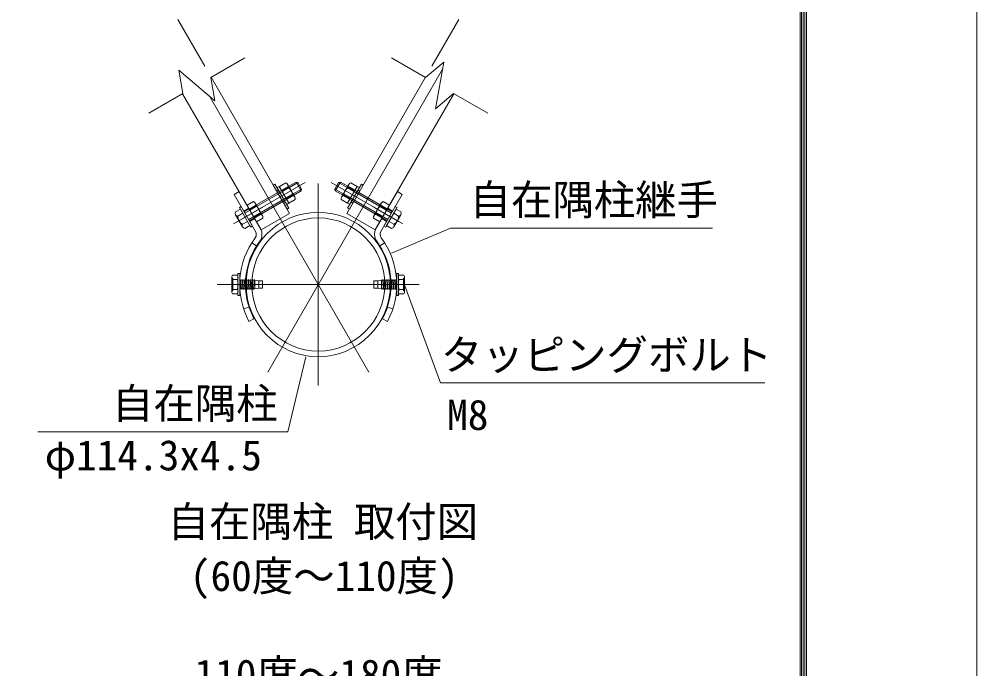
# Model space of a CAD drawing. Units: millimetres, scale not verified. Extents: x -4200 to 4200, y -2970 to 2970.
# Drawn here: x 2683 to 4200, y -666 to 363 of the extents above; entities that cross this region are included whole.
import ezdxf
from ezdxf.enums import TextEntityAlignment as Align

# ---------------------------------------------------------------- set-up
doc = ezdxf.new("R2010")
doc.units = ezdxf.units.MM
doc.header["$LTSCALE"] = 20
doc.linetypes.add('DASHED', pattern=[7.5, 6, -1.5])
doc.linetypes.add('USER1', pattern=[50.8, 31.75, -6.35, 6.35, -6.35])
for name, color, linetype, lineweight in [('0-0_D-TTL', 2, 'Continuous', 18), ('0-4_D-BMK', 2, 'USER1', 13), ('0-6_D-STR1', 1, 'Continuous', 18), ('0-7_D-STR3', 3, 'Continuous', 13), ('0-8_D-STR-DIM', 7, 'Continuous', 9), ('0-E_Defpoints', 8, 'DASHED', 18)]:
    doc.layers.add(name, color=color, linetype=linetype, lineweight=lineweight)
doc.layers.add('0-C_D-STR-TXT', color=7, linetype='Continuous')
doc.styles.add('ＭＳ ゴシック', font='')
doc.styles.get('ＭＳ ゴシック').set_extended_font_data('MS Gothic')

msp = doc.modelspace()

# ---------------------------------------------------------------- linework, layer by layer
at = {"layer": '0-0_D-TTL'}
for points in [[(-4200, 2970), (4200, 2970), (4200, -2970), (-4200, -2970)], [(-3930, 2750), (3930, 2750), (3930, -2750), (-3930, -2750)], [(-3927.5, 2747.5), (3927.5, 2747.5), (3927.5, -2747.5), (-3927.5, -2747.5)], [(-3925, 2745), (3925, 2745), (3925, -2745), (-3925, -2745)], [(-3922.5, 2742.5), (3922.5, 2742.5), (3922.5, -2742.5), (-3922.5, -2742.5)], [(-3920, 2740), (3920, 2740), (3920, -2740), (-3920, -2740)]]:
    msp.add_lwpolyline(points, close=True, dxfattribs=at)
at = {"layer": '0-4_D-BMK'}
for p, q in [((3076.73, -195.95), (3353.6, 283.59)), ((3236.73, -195.95), (2984.6, 240.77)), ((3136.12, 103.92), (3022.67, 38.42)), ((3156.73, -217.38), (3156.73, 102.62)), ((3177.35, 103.92), (3290.8, 38.42)), ((3028.56, 41.82), (3068.74, 65.02)), ((3284.91, 41.82), (3244.72, 65.02)), ((3316.73, -57.38), (2996.73, -57.38)), ((3075.62, -57.38), (3010.03, -57.38)), ((3237.84, -57.38), (3303.43, -57.38))]:
    msp.add_line(p, q, dxfattribs=at)
at = {"layer": '0-6_D-STR1'}
for p, q in [((3111.46, 55.04), (2986.96, 270.68)), ((3202.01, 55.04), (3326.51, 270.68)), ((3066.42, 29.04), (2941.92, 244.68)), ((3247.04, 29.04), (3371.54, 244.68)), ((3066.42, 29.04), (3111.46, 55.04)), ((3247.04, 29.04), (3202.01, 55.04))]:
    msp.add_line(p, q, dxfattribs=at)
for radius in [114.3, 105.3]:
    msp.add_circle((3156.73, -57.38), radius, dxfattribs=at)
at = {"layer": '0-7_D-STR3', "linetype": 'DASHED'}
for p, q in [((3109.95, 98.05), (3039.63, 57.45)), ((3110.95, 96.32), (3040.63, 55.72)), ((3202.52, 96.32), (3272.84, 55.72)), ((3203.52, 98.05), (3273.84, 57.45)), ((3116.95, 85.92), (3046.63, 45.32)), ((3117.95, 84.19), (3047.63, 43.59)), ((3195.52, 84.19), (3265.84, 43.59)), ((3196.52, 85.92), (3266.84, 45.32)), ((3043.92, 68.01), (3053.97, 73.81)), ((3043.92, 68.01), (3053.97, 73.81)), ((3047.67, 61.52), (3057.72, 67.32)), ((3047.67, 61.52), (3057.72, 67.32)), ((3056.9, 71.53), (3068.45, 51.53)), ((3068.46, 51.51), (3056.91, 71.51)), ((3245.01, 51.51), (3256.55, 71.51)), ((3256.56, 71.53), (3245.02, 51.53)), ((3265.79, 61.52), (3255.75, 67.32)), ((3265.79, 61.52), (3255.75, 67.32)), ((3269.54, 68.01), (3259.5, 73.81)), ((3269.54, 68.01), (3259.5, 73.81)), ((3055.17, 48.53), (3065.22, 54.33)), ((3055.17, 48.53), (3065.22, 54.33)), ((3058.92, 42.03), (3068.97, 47.83)), ((3058.92, 42.03), (3068.97, 47.83)), ((3254.54, 42.03), (3244.5, 47.83)), ((3254.54, 42.03), (3244.5, 47.83)), ((3258.29, 48.53), (3248.25, 54.33)), ((3258.29, 48.53), (3248.25, 54.33))]:
    msp.add_line(p, q, dxfattribs=at)
at = {"layer": '0-7_D-STR3'}
for p, q in [((3085.46, 100.07), (3088.23, 101.67)), ((3085.46, 100.07), (3088.23, 101.67)), ((3088.23, 101.67), (3110.23, 63.57)), ((3090.96, 90.55), (3093.73, 92.15)), ((3091.53, 95.96), (3094.99, 97.96)), ((3091.53, 95.96), (3106.93, 69.28)), ((3094.99, 97.96), (3110.39, 71.28)), ((3095.19, 97.61), (3105.24, 103.41)), ((3110.19, 71.63), (3095.19, 97.61)), ((3098.94, 91.12), (3108.99, 96.92)), ((3119.73, 81.11), (3108.18, 101.11)), ((3109.95, 98.05), (3121.73, 104.85)), ((3110.95, 96.32), (3124.46, 104.12)), ((3116.95, 85.92), (3130.46, 93.72)), ((3130.46, 93.72), (3124.46, 104.12)), ((3129.73, 90.99), (3130.46, 93.72)), ((3183.01, 93.72), (3189.01, 104.12)), ((3183.74, 90.99), (3183.01, 93.72)), ((3196.52, 85.92), (3183.01, 93.72)), ((3202.52, 96.32), (3189.01, 104.12)), ((3203.52, 98.05), (3191.74, 104.85)), ((3193.74, 81.11), (3205.28, 101.11)), ((3218.48, 97.96), (3203.08, 71.28)), ((3225.24, 101.67), (3203.24, 63.57)), ((3203.28, 71.63), (3218.28, 97.61)), ((3214.53, 91.12), (3204.48, 96.92)), ((3221.94, 95.96), (3206.54, 69.28)), ((3218.28, 97.61), (3208.23, 103.41)), ((3221.94, 95.96), (3218.48, 97.96)), ((3222.51, 90.55), (3219.74, 92.15)), ((3228.01, 100.07), (3225.24, 101.67)), ((3228.01, 100.07), (3225.24, 101.67)), ((3023.63, 85.16), (3031.42, 89.66)), ((3023.63, 85.16), (3057.47, 26.54)), ((3031.42, 89.66), (3065.27, 31.04)), ((3106.44, 78.13), (3116.49, 83.93)), ((3110.19, 71.63), (3120.24, 77.43)), ((3117.95, 84.19), (3129.73, 90.99)), ((3195.52, 84.19), (3183.74, 90.99)), ((3203.28, 71.63), (3193.23, 77.43)), ((3207.03, 78.13), (3196.98, 83.93)), ((3282.04, 89.66), (3248.2, 31.04)), ((3289.84, 85.16), (3255.99, 26.54)), ((3289.84, 85.16), (3282.04, 89.66)), ((3025.7, 57.49), (3033.36, 61.91)), ((3033.36, 61.91), (3048.36, 35.93)), ((3038.88, 58.75), (3046.67, 63.25)), ((3043.92, 68.01), (3058.92, 42.03)), ((3058.92, 42.03), (3043.92, 68.01)), ((3101.96, 71.49), (3104.73, 73.09)), ((3106.93, 69.28), (3110.39, 71.28)), ((3107.46, 61.97), (3110.23, 63.57)), ((3107.46, 61.97), (3110.23, 63.57)), ((3206.54, 69.28), (3203.08, 71.28)), ((3206.01, 61.97), (3203.24, 63.57)), ((3206.01, 61.97), (3203.24, 63.57)), ((3211.51, 71.49), (3208.74, 73.09)), ((3269.54, 68.01), (3254.54, 42.03)), ((3254.54, 42.03), (3269.54, 68.01)), ((3280.11, 61.91), (3265.11, 35.93)), ((3274.59, 58.75), (3266.79, 63.25)), ((3287.77, 57.49), (3280.11, 61.91)), ((3025.7, 53.17), (3036.96, 33.67)), ((3029.44, 51.01), (3037.1, 55.43)), ((3048.38, 42.29), (3056.17, 46.79)), ((3265.09, 42.29), (3257.29, 46.79)), ((3284.02, 51.01), (3276.37, 55.43)), ((3287.77, 53.17), (3276.51, 33.67)), ((3036.96, 37.99), (3044.62, 42.41)), ((3040.7, 31.51), (3048.36, 35.93)), ((3272.77, 31.51), (3265.11, 35.93)), ((3276.51, 37.99), (3268.85, 42.41)), ((3051.32, 8.49), (3058.95, 3.72)), ((3262.15, 8.49), (3254.51, 3.72)), ((3020.03, -46.39), (3020.03, -44.5)), ((3293.43, -46.39), (3293.43, -44.5)), ((3020.03, -69.14), (3020.03, -45.63)), ((3021.03, -49.55), (3028.88, -49.55)), ((3032.89, -50.3), (3032.43, -50.3)), ((3032.99, -50.3), (3034.21, -64.46)), ((3033.29, -49.64), (3034.63, -65.09)), ((3033.72, -50.3), (3034.94, -64.46)), ((3033.81, -50.3), (3036.09, -50.3)), ((3036.17, -50.3), (3037.4, -64.46)), ((3036.48, -49.64), (3037.82, -65.09)), ((3036.9, -50.3), (3038.12, -64.46)), ((3036.99, -50.3), (3039.27, -50.3)), ((3039.35, -50.3), (3040.58, -64.46)), ((3039.66, -49.64), (3041, -65.09)), ((3040.08, -50.3), (3041.3, -64.46)), ((3040.17, -50.3), (3042.45, -50.3)), ((3042.53, -50.3), (3043.76, -64.46)), ((3042.84, -49.64), (3044.18, -65.09)), ((3043.26, -50.3), (3044.48, -64.46)), ((3043.36, -50.3), (3045.63, -50.3)), ((3045.71, -50.3), (3046.94, -64.46)), ((3046.02, -49.64), (3047.36, -65.09)), ((3046.44, -50.3), (3047.66, -64.46)), ((3046.53, -50.3), (3048.81, -50.3)), ((3048.89, -50.3), (3050.12, -64.46)), ((3049.2, -49.64), (3050.54, -65.09)), ((3049.62, -50.3), (3050.84, -64.46)), ((3049.71, -50.3), (3052, -50.3)), ((3052.07, -50.3), (3053.3, -64.46)), ((3052.38, -49.64), (3053.72, -65.09)), ((3052.8, -50.3), (3054.02, -64.46)), ((3052.9, -50.3), (3055.16, -50.3)), ((3055.25, -50.3), (3056.43, -63.96)), ((3055.56, -49.64), (3056.43, -59.74)), ((3055.98, -50.3), (3056.43, -55.53)), ((3056.07, -50.3), (3056.43, -50.3)), ((3056.43, -50.3), (3056.43, -64.46)), ((3062.43, -51.38), (3062.43, -63.38)), ((3068.43, -51.38), (3068.43, -63.38)), ((3245.03, -51.38), (3245.03, -63.38)), ((3251.03, -51.38), (3251.03, -63.38)), ((3257.91, -49.64), (3257.03, -59.74)), ((3257.03, -50.3), (3257.03, -64.46)), ((3258.21, -50.3), (3257.03, -63.96)), ((3257.48, -50.3), (3257.03, -55.53)), ((3257.4, -50.3), (3257.03, -50.3)), ((3260.56, -50.3), (3258.31, -50.3)), ((3260.66, -50.3), (3259.44, -64.46)), ((3261.09, -49.64), (3259.75, -65.09)), ((3261.39, -50.3), (3260.17, -64.46)), ((3263.76, -50.3), (3261.47, -50.3)), ((3263.84, -50.3), (3262.62, -64.46)), ((3264.27, -49.64), (3262.93, -65.09)), ((3264.57, -50.3), (3263.35, -64.46)), ((3266.94, -50.3), (3264.65, -50.3)), ((3267.02, -50.3), (3265.8, -64.46)), ((3267.45, -49.64), (3266.11, -65.09)), ((3267.75, -50.3), (3266.53, -64.46)), ((3270.11, -50.3), (3267.84, -50.3)), ((3270.2, -50.3), (3268.98, -64.46)), ((3270.63, -49.64), (3269.29, -65.09)), ((3270.93, -50.3), (3269.71, -64.46)), ((3273.3, -50.3), (3271.02, -50.3)), ((3273.38, -50.3), (3272.16, -64.46)), ((3273.81, -49.64), (3272.47, -65.09)), ((3274.11, -50.3), (3272.89, -64.46)), ((3276.48, -50.3), (3274.2, -50.3)), ((3276.56, -50.3), (3275.34, -64.46)), ((3276.99, -49.64), (3275.65, -65.09)), ((3277.29, -50.3), (3276.07, -64.46)), ((3279.65, -50.3), (3277.38, -50.3)), ((3279.75, -50.3), (3278.53, -64.46)), ((3280.18, -49.64), (3278.83, -65.09)), ((3280.48, -50.3), (3279.25, -64.46)), ((3280.57, -50.3), (3281.03, -50.3)), ((3292.43, -49.55), (3284.59, -49.55)), ((3293.43, -69.14), (3293.43, -45.63)), ((3020.03, -70.27), (3020.03, -68.35)), ((3021.03, -72.07), (3020.03, -70.27)), ((3021.03, -65.22), (3028.63, -65.22)), ((3021.03, -72.07), (3028.63, -72.07)), ((3034.12, -64.46), (3032.43, -64.46)), ((3032.48, -64.46), (3034.21, -64.46)), ((3035.02, -64.46), (3037.31, -64.46)), ((3038.2, -64.46), (3040.49, -64.46)), ((3041.38, -64.46), (3043.67, -64.46)), ((3044.56, -64.46), (3046.86, -64.46)), ((3047.76, -64.46), (3050.05, -64.46)), ((3050.93, -64.46), (3053.22, -64.46)), ((3054.11, -64.46), (3056.43, -64.46)), ((3259.36, -64.46), (3257.03, -64.46)), ((3262.54, -64.46), (3260.25, -64.46)), ((3265.71, -64.46), (3263.42, -64.46)), ((3268.9, -64.46), (3266.61, -64.46)), ((3272.09, -64.46), (3269.8, -64.46)), ((3275.26, -64.46), (3272.97, -64.46)), ((3278.45, -64.46), (3276.15, -64.46)), ((3280.99, -64.46), (3279.25, -64.46)), ((3279.35, -64.46), (3281.03, -64.46)), ((3292.43, -65.22), (3284.83, -65.22)), ((3292.43, -72.07), (3284.83, -72.07)), ((3292.43, -72.07), (3293.43, -70.27)), ((3293.43, -70.27), (3293.43, -68.35)), ((3038.52, -95.79), (3047.08, -93.01)), ((3274.95, -95.79), (3266.39, -93.01)), ((3046.98, -115.74), (3054.93, -111.51)), ((3266.48, -115.74), (3258.54, -111.51))]:
    msp.add_line(p, q, dxfattribs=at)
for points in [[(3129.73, 90.99), (3121.73, 104.85), (3124.46, 104.12)], [(3183.74, 90.99), (3191.74, 104.85), (3189.01, 104.12)], [(3020.03, -44.5), (3021.03, -42.7), (3028.63, -42.7)], [(3293.43, -44.5), (3292.43, -42.7), (3284.83, -42.7)], [(3020.03, -47.38), (3021.43, -47.38), (3021.43, -57.38)], [(3020.03, -67.38), (3021.43, -67.38), (3021.43, -57.38)], [(3033.72, -50.3), (3033.29, -49.64), (3032.99, -50.3)], [(3036.9, -50.3), (3036.48, -49.64), (3036.17, -50.3)], [(3040.08, -50.3), (3039.66, -49.64), (3039.35, -50.3)], [(3043.26, -50.3), (3042.84, -49.64), (3042.53, -50.3)], [(3046.44, -50.3), (3046.02, -49.64), (3045.71, -50.3)], [(3049.62, -50.3), (3049.2, -49.64), (3048.89, -50.3)], [(3052.8, -50.3), (3052.38, -49.64), (3052.07, -50.3)], [(3055.98, -50.3), (3055.56, -49.64), (3055.25, -50.3)], [(3068.43, -51.38), (3062.43, -51.38), (3056.43, -50.3)], [(3245.03, -51.38), (3251.03, -51.38), (3257.03, -50.3)], [(3257.48, -50.3), (3257.91, -49.64), (3258.21, -50.3)], [(3260.66, -50.3), (3261.09, -49.64), (3261.39, -50.3)], [(3263.84, -50.3), (3264.27, -49.64), (3264.57, -50.3)], [(3267.02, -50.3), (3267.45, -49.64), (3267.75, -50.3)], [(3270.2, -50.3), (3270.63, -49.64), (3270.93, -50.3)], [(3273.38, -50.3), (3273.81, -49.64), (3274.11, -50.3)], [(3276.56, -50.3), (3276.99, -49.64), (3277.29, -50.3)], [(3279.75, -50.3), (3280.18, -49.64), (3280.48, -50.3)], [(3293.43, -47.38), (3292.03, -47.38), (3292.03, -57.38)], [(3293.43, -67.38), (3292.03, -67.38), (3292.03, -57.38)], [(3034.94, -64.46), (3034.63, -65.09), (3034.21, -64.46)], [(3038.12, -64.46), (3037.82, -65.09), (3037.4, -64.46)], [(3041.3, -64.46), (3041, -65.09), (3040.58, -64.46)], [(3044.48, -64.46), (3044.18, -65.09), (3043.76, -64.46)], [(3047.66, -64.46), (3047.36, -65.09), (3046.94, -64.46)], [(3050.84, -64.46), (3050.54, -65.09), (3050.12, -64.46)], [(3054.02, -64.46), (3053.72, -65.09), (3053.3, -64.46)], [(3068.43, -63.38), (3062.43, -63.38), (3056.43, -64.46)], [(3245.03, -63.38), (3251.03, -63.38), (3257.03, -64.46)], [(3259.44, -64.46), (3259.75, -65.09), (3260.17, -64.46)], [(3262.62, -64.46), (3262.93, -65.09), (3263.35, -64.46)], [(3265.8, -64.46), (3266.11, -65.09), (3266.53, -64.46)], [(3268.98, -64.46), (3269.29, -65.09), (3269.71, -64.46)], [(3272.16, -64.46), (3272.47, -65.09), (3272.89, -64.46)], [(3275.34, -64.46), (3275.65, -65.09), (3276.07, -64.46)], [(3278.53, -64.46), (3278.83, -65.09), (3279.25, -64.46)]]:
    msp.add_lwpolyline(points, dxfattribs=at)
for points in [[(3052.63, 34.93), (3034.63, 66.11), (3031.86, 64.51), (3049.86, 33.33)], [(3260.84, 34.93), (3278.84, 66.11), (3281.61, 64.51), (3263.61, 33.33)], [(3029.63, -74.88), (3032.43, -74.88), (3032.43, -39.88), (3029.63, -39.88)], [(3283.83, -74.88), (3281.03, -74.88), (3281.03, -39.88), (3283.83, -39.88)]]:
    msp.add_lwpolyline(points, close=True, dxfattribs=at)
for centre, radius, start, end in [((3103.39, 98.02), 5.7, 348.86505, 71.13495), ((3095.95, 80.73), 20.79, 8.85295, 51.14705), ((3217.52, 80.73), 20.79, 128.85295, 171.14705), ((3210.07, 98.02), 5.7, 108.86505, 191.13495), ((3114.65, 78.53), 5.7, 348.83491, 71.16509), ((3198.82, 78.53), 5.7, 108.83491, 191.16509), ((3029.44, 55.33), 4.32, 150, 270), ((3043.59, 50.5), 14.16, 177.93138, 242.06862), ((3269.88, 50.5), 14.16, 297.93138, 2.06862), ((3284.02, 55.33), 4.32, 270, 30), ((3040.7, 35.83), 4.32, 150, 270), ((3049.68, 22.04), 18, 323.42819, 30), ((3263.79, 22.04), 18, 150, 216.57181), ((3272.77, 35.83), 4.32, 270, 30), ((3156.73, -57.38), 124.3, 143.42819, 208), ((3049.68, 22.04), 9, 323.42819, 30), ((3263.79, 22.04), 9, 150, 216.57181), ((3156.73, -57.38), 124.3, 332, 36.57181), ((3156.73, -57.38), 115.3, 143.42806, 208), ((3156.73, -57.38), 115.3, 332, 36.57194), ((3028.63, -41.7), 1, 270, 0), ((3284.83, -41.7), 1, 180, 270), ((3028.52, -45.44), 8.54, 186.34019, 208.74398), ((3051.15, -57.38), 31.12, 165.41821, 194.58179), ((2994.52, -56.85), 35.12, 346.21582, 11.99547), ((3017.7, -45.36), 11.94, 339.4693, 358.7111), ((3318.94, -56.85), 35.12, 168.00453, 193.78418), ((3295.77, -45.36), 11.94, 181.2889, 200.5307), ((3262.32, -57.38), 31.12, 345.41821, 14.58179), ((3284.95, -45.44), 8.54, 331.25602, 353.65981), ((3028.43, -69.31), 8.46, 151.07446, 173.47826), ((3028.63, -73.07), 1, 0, 90), ((3022.83, -68.79), 6.82, 357.05137, 31.57646), ((3290.64, -68.79), 6.82, 148.42354, 182.94863), ((3284.83, -73.07), 1, 90, 180), ((3285.03, -69.31), 8.46, 6.52174, 28.92554)]:
    msp.add_arc(centre, radius, start, end, dxfattribs=at)
at = {"layer": '0-7_D-STR3', "linetype": 'DASHED'}
for centre, radius, start, end in [((3052.13, 68.42), 5.7, 348.83491, 71.16509), ((3052.13, 68.42), 5.7, 348.86505, 71.13495), ((3044.68, 51.13), 20.79, 8.85295, 51.14705), ((3044.68, 51.13), 20.79, 8.85295, 51.14705), ((3268.79, 51.13), 20.79, 128.85295, 171.14705), ((3268.79, 51.13), 20.79, 128.85295, 171.14705), ((3261.34, 68.42), 5.7, 108.83491, 191.16509), ((3261.34, 68.42), 5.7, 108.86505, 191.13495), ((3063.38, 48.93), 5.7, 348.86505, 71.13495), ((3063.38, 48.93), 5.7, 348.83491, 71.16509), ((3250.09, 48.93), 5.7, 108.86505, 191.13495), ((3250.09, 48.93), 5.7, 108.83491, 191.16509)]:
    msp.add_arc(centre, radius, start, end, dxfattribs=at)
at = {"layer": '0-8_D-STR-DIM'}
for p, q in [((2976.96, 288), (2934.16, 362.13)), ((3336.51, 288), (3379.31, 362.13))]:
    msp.add_line(p, q, dxfattribs=at)
for points in [[(2888.13, 213.62), (2942.22, 244.85), (2935.71, 281.79), (2993.17, 233.58), (2986.65, 270.51), (3040.5, 301.59)], [(3425.34, 213.62), (3371.24, 244.85), (3342.52, 220.75), (3355.54, 294.61), (3326.81, 270.51), (3272.97, 301.59)], [(3781.13, 31.62), (3366.31, 31.62), (3272.98, -8.01)], [(3864.15, -212.78), (3350.22, -212.78), (3294.12, -59.64)], [(2712.41, -290.74), (3108.41, -290.74), (3136.87, -171.97)]]:
    msp.add_lwpolyline(points, dxfattribs=at)
at = {"layer": '0-E_Defpoints'}
for p, q in [((3085.46, 100.07), (3107.46, 61.97)), ((3228.01, 100.07), (3206.01, 61.97))]:
    msp.add_line(p, q, dxfattribs=at)

# ---------------------------------------------------------------- texts
at = {"layer": '0-8_D-STR-DIM', "style": 'ＭＳ ゴシック'}
msp.add_text('110度～180度', height=48.09, dxfattribs=at).set_placement((2960.73, -713.27), align=Align.BOTTOM_LEFT)
at = {"layer": '0-C_D-STR-TXT', "style": 'ＭＳ ゴシック'}
for s, p in [('自在隅柱継手', (3396.47, 38.22)), ('タッピングボルト', (3351.01, -207.23)), ('自在隅柱', (2830.02, -284.14)), ('M8', (3360.9, -302.03)), ('φ114.3x4.5', (2723.38, -366.06)), ('自在隅柱 取付図', (2918.07, -471.22)), ('(60度～110度)', (2953.34, -557.05))]:
    msp.add_text(s, height=48.09, dxfattribs=at).set_placement(p, align=Align.BOTTOM_LEFT)

doc.saveas('drawing.dxf')
